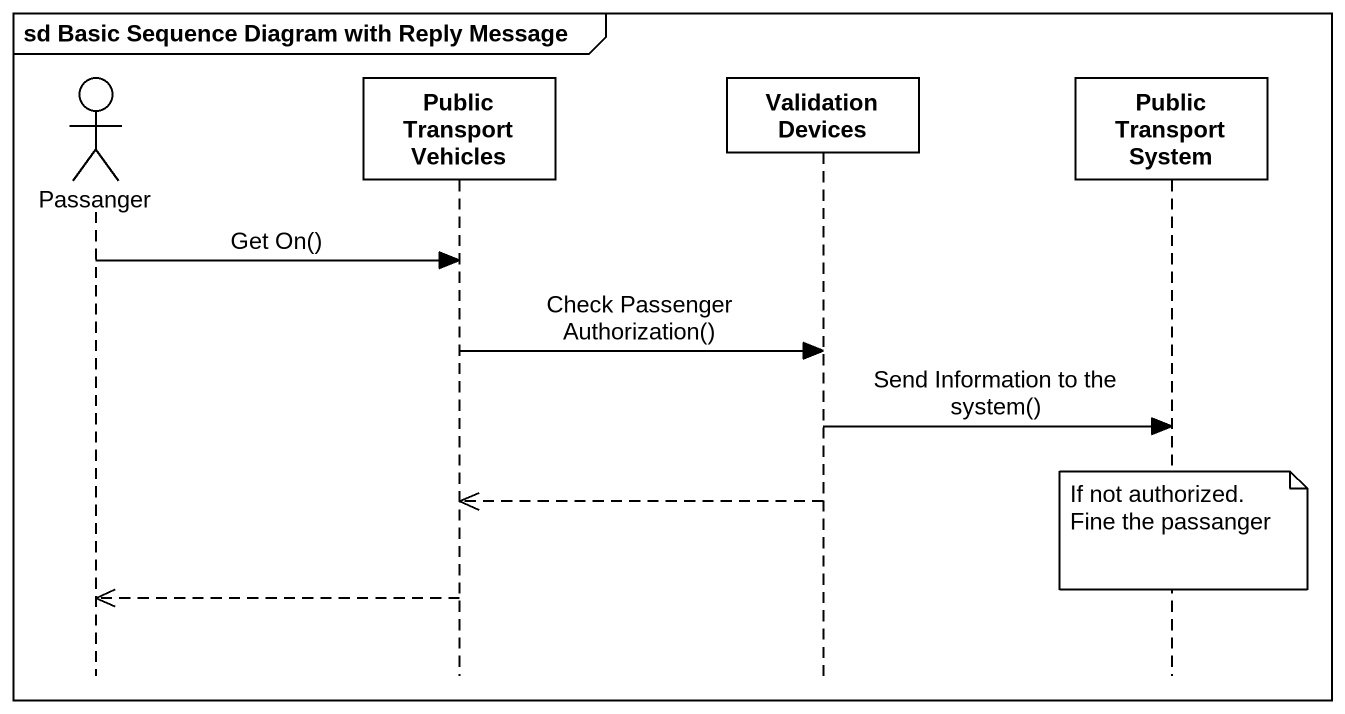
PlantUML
@startuml
mainframe sd Basic Sequence Diagram with Reply Message
hide footbox
actor Passanger
participant "Public Transport Vehicles" as Public_Transport_Vehicles
participant "Validation Devices" as Validation_Devices
participant "Public Transport System" as Public_Transport_System

Passanger -> Public_Transport_Vehicles : Get On()
Public_Transport_Vehicles -> Validation_Devices : Check Passenger Authorization()
Validation_Devices -> Public_Transport_System : Send Information to the system()
Validation_Devices -->> Public_Transport_Vehicles
note over Public_Transport_System : If not authorized. Fine the passanger
Public_Transport_Vehicles -->> Passanger
@enduml
